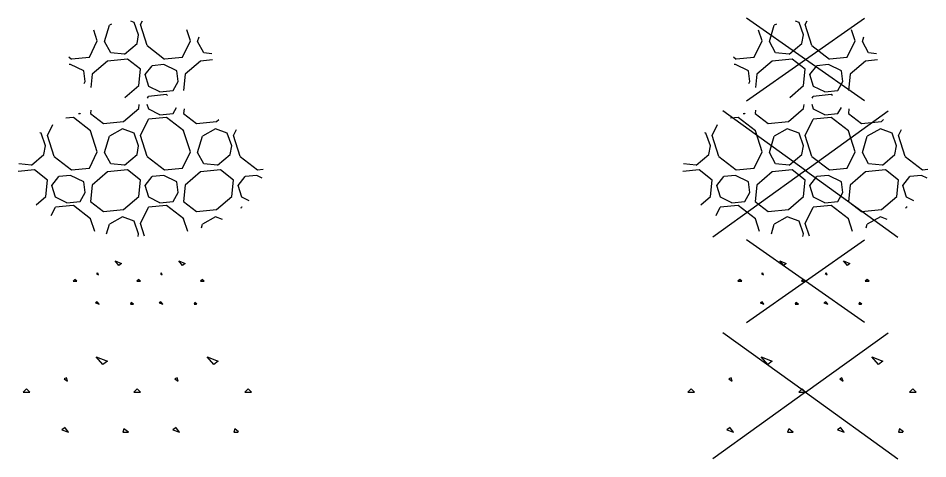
# Model space of a CAD drawing. Header units: metres. Extents: x 3187 to 3249, y 2220 to 2393.
# Drawn here: x 3187.5 to 3195.71, y 2335.25 to 2339.23 of the extents above; entities that cross this region are included whole.
import ezdxf
from ezdxf.enums import TextEntityAlignment as Align

# ---------------------------------------------------------------- set-up
doc = ezdxf.new("R2010")
doc.units = ezdxf.units.M
doc.layers.add('V-WE-VH-OPENVERHARDING_STRAATBAKSTEEN-S', color=90, linetype='Continuous', lineweight=25)
doc.styles.add('NLCS-ISO', font='NLCS-ISO.ttf')

# ---------------------------------------------------------------- blocks, each defined once
blk = doc.blocks.new('SVH-HALFVERHARDING_02-SO')
for p, q in [((-1.701, 1.248), (-2.001, 1.598)), ((-2, 1.599), (-1.5, 1.399)), ((-1.5, 1.4), (-1.7, 1.25)), ((3.299, 1.248), (2.999, 1.598)), ((3, 1.599), (3.5, 1.399)), ((3.5, 1.4), (3.3, 1.25)), ((-3.35, 0.651), (-3.45, 0.601)), ((-3.45, 0.6), (-3.3, 0.5)), ((-3.3, 0.501), (-3.35, 0.651)), ((1.65, 0.651), (1.55, 0.601)), ((1.55, 0.6), (1.7, 0.5)), ((1.7, 0.501), (1.65, 0.651)), ((-5.15, 0.15), (-5.3, 0)), ((-5.3, 0), (-5, 0)), ((-4.999, 0), (-5.149, 0.15)), ((-0.15, 0.15), (-0.3, 0)), ((-0.3, 0), (0, 0)), ((0.001, 0), (-0.149, 0.15)), ((4.85, 0.15), (4.7, 0)), ((4.7, 0), (5, 0)), ((5.001, 0), (4.851, 0.15)), ((-3.4, -1.599), (-3.55, -1.699)), ((-3.25, -1.8), (-3.4, -1.6)), ((1.6, -1.599), (1.45, -1.699)), ((1.75, -1.8), (1.6, -1.6)), ((-3.549, -1.699), (-3.249, -1.799)), ((-0.75, -1.65), (-0.8, -1.8)), ((-0.8, -1.8), (-0.55, -1.8)), ((-0.55, -1.8), (-0.75, -1.65)), ((1.451, -1.699), (1.751, -1.799)), ((4.25, -1.65), (4.2, -1.8)), ((4.2, -1.8), (4.399, -1.8)), ((4.425, -1.781), (4.25, -1.65))]:
    blk.add_line(p, q)
at = {"style": 'NLCS-ISO', "flags": 1}
blk.add_attdef('FUNCTIE', text='', height=1.8, dxfattribs=at).set_placement((0, -3.975), align=Align.TOP_CENTER)
blk = doc.blocks.new('SVH-HALFVERHARDING_02_KL-SO')
for p, q in [((-0.978, 0.718), (-1.151, 0.919)), ((-1.15, 0.919), (-0.863, 0.804)), ((1.897, 0.718), (1.724, 0.919)), ((1.725, 0.919), (2.012, 0.804)), ((-0.863, 0.805), (-0.978, 0.719)), ((2.012, 0.805), (1.897, 0.719)), ((-2.961, 0.086), (-3.048, 0)), ((-3.047, 0), (-2.875, 0)), ((-2.875, 0), (-2.961, 0.086)), ((-1.926, 0.374), (-1.984, 0.345)), ((-1.984, 0.345), (-1.898, 0.287)), ((-1.897, 0.288), (-1.926, 0.374)), ((-0.086, 0.086), (-0.173, 0)), ((-0.172, 0), (0, 0)), ((0, 0), (-0.086, 0.086)), ((0.949, 0.374), (0.891, 0.345)), ((0.891, 0.345), (0.977, 0.287)), ((0.978, 0.288), (0.949, 0.374)), ((2.789, 0.086), (2.702, 0)), ((2.703, 0), (2.875, 0)), ((2.875, 0), (2.789, 0.086)), ((-1.955, -0.92), (-2.041, -0.977)), ((-2.041, -0.977), (-1.868, -1.035)), ((-1.869, -1.035), (-1.955, -0.92)), ((-0.431, -0.949), (-0.46, -1.035)), ((-0.46, -1.035), (-0.316, -1.035)), ((-0.316, -1.035), (-0.431, -0.949)), ((0.92, -0.92), (0.834, -0.977)), ((0.834, -0.977), (1.007, -1.035)), ((1.006, -1.035), (0.92, -0.92)), ((2.444, -0.949), (2.415, -1.035)), ((2.415, -1.035), (2.529, -1.035)), ((2.544, -1.024), (2.444, -0.949))]:
    blk.add_line(p, q)
at = {"style": 'NLCS-ISO'}
blk.add_attdef('KLEUR', text='', height=1.8, dxfattribs=at).set_placement((4.25, 0), align=Align.MIDDLE_LEFT)
at = {"style": 'NLCS-ISO', "flags": 1}
blk.add_attdef('FUNCTIE', text='', height=1.8, dxfattribs=at).set_placement((0, -2.75), align=Align.TOP_CENTER)
blk = doc.blocks.new('SVH-HALFVERHARDING_GRIND_01-SO')
for p, q in [((-0.078, 2.795), (-0.06, 2.975)), ((0.364, 2.755), (0.299, 2.971)), ((-2.81, 2.561), (-2.73, 2.57)), ((-2.73, 2.57), (-2.719, 2.59)), ((-2.246, 2.718), (-2.261, 2.569)), ((-2.26, 2.568), (-1.673, 2.111)), ((-0.769, 2.205), (-0.078, 2.795)), ((0.874, 2.505), (0.364, 2.755)), ((0.875, 2.505), (1.47, 2.57)), ((1.47, 2.57), (1.624, 2.844)), ((1.961, 2.781), (1.939, 2.569)), ((1.94, 2.568), (2.526, 2.111)), ((-4.204, 1.574), (-3.96, 2.074)), ((-3.036, 2.391), (-3.376, 2.355)), ((-2.256, 1.78), (-3.034, 2.386)), ((-1.674, 2.111), (-0.769, 2.205)), ((-0.004, 1.574), (0.352, 2.306)), ((1.164, 2.391), (0.353, 2.306)), ((1.944, 1.78), (1.166, 2.386)), ((2.526, 2.111), (3.43, 2.205)), ((3.43, 2.205), (3.529, 2.289)), ((-4.488, 1.673), (-4.542, 1.694)), ((-4.288, 1.11), (-4.488, 1.673)), ((-1.955, 0.842), (-2.258, 1.785)), ((-0.817, 1.871), (-1.407, 1.547)), ((-0.288, 1.673), (-0.817, 1.871)), ((-0.088, 1.11), (-0.288, 1.673)), ((2.245, 0.842), (1.942, 1.785)), ((3.383, 1.871), (2.793, 1.547)), ((3.912, 1.673), (3.383, 1.871)), ((4.112, 1.11), (3.912, 1.673)), ((4.196, 1.574), (4.33, 1.848)), ((-3.902, 0.634), (-4.204, 1.575)), ((-1.627, 0.808), (-1.407, 1.547)), ((0.298, 0.634), (-0.004, 1.575)), ((2.573, 0.808), (2.793, 1.547)), ((4.498, 0.634), (4.196, 1.575)), ((-4.361, 0.719), (-4.288, 1.11)), ((-2.312, 0.108), (-1.955, 0.842)), ((-0.161, 0.719), (-0.088, 1.11)), ((1.888, 0.108), (2.245, 0.842)), ((4.039, 0.719), (4.112, 1.11)), ((-4.927, 0.236), (-4.361, 0.719)), ((-3.902, 0.634), (-3.119, 0.024)), ((-1.35, 0.3), (-1.627, 0.808)), ((-0.727, 0.236), (-0.161, 0.719)), ((0.298, 0.634), (1.081, 0.024)), ((2.85, 0.3), (2.573, 0.808)), ((3.473, 0.236), (4.039, 0.719)), ((4.498, 0.634), (5.281, 0.024)), ((-4.791, 0.024), (-5.524, -0.052)), ((-4.927, 0.237), (-5.498, 0.295)), ((-4.204, -0.433), (-4.79, 0.024)), ((-3.119, 0.025), (-2.312, 0.108)), ((-0.591, 0.024), (-1.495, -0.07)), ((-0.727, 0.237), (-1.35, 0.301)), ((-0.004, -0.433), (-0.591, 0.024)), ((1.081, 0.025), (1.888, 0.108)), ((3.609, 0.024), (2.705, -0.07)), ((3.473, 0.237), (2.85, 0.301)), ((4.196, -0.433), (3.609, 0.024)), ((5.281, 0.025), (5.524, 0.05)), ((-4, -0.673), (-3.684, -0.279)), ((-3.158, -0.222), (-3.684, -0.279)), ((-2.564, -0.513), (-3.159, -0.222)), ((-1.495, -0.07), (-2.187, -0.66)), ((0.2, -0.673), (0.516, -0.279)), ((1.041, -0.222), (0.516, -0.279)), ((1.636, -0.513), (1.041, -0.222)), ((2.705, -0.07), (2.013, -0.66)), ((4.4, -0.673), (4.716, -0.279)), ((5.241, -0.222), (4.716, -0.279)), ((5.488, -0.343), (5.241, -0.222)), ((-4.278, -1.172), (-4.204, -0.432)), ((-3.835, -1.212), (-4, -0.673)), ((-2.503, -0.995), (-2.564, -0.513)), ((-2.187, -0.659), (-2.261, -1.399)), ((-0.078, -1.172), (-0.004, -0.432)), ((0.364, -1.212), (0.2, -0.673)), ((1.697, -0.995), (1.636, -0.513)), ((2.013, -0.659), (1.939, -1.399)), ((4.122, -1.172), (4.196, -0.432)), ((4.564, -1.212), (4.4, -0.673)), ((-4.718, -1.548), (-4.278, -1.172)), ((-3.326, -1.463), (-3.836, -1.212)), ((-2.73, -1.397), (-2.503, -0.995)), ((-0.769, -1.762), (-0.078, -1.172)), ((0.874, -1.463), (0.364, -1.212)), ((1.47, -1.397), (1.697, -0.995)), ((3.43, -1.762), (4.122, -1.172)), ((4.898, -1.376), (4.564, -1.212)), ((-3.036, -1.577), (-3.847, -1.662)), ((-3.325, -1.463), (-2.73, -1.397)), ((-2.256, -2.187), (-3.034, -1.582)), ((-2.26, -1.4), (-1.673, -1.856)), ((1.164, -1.577), (0.353, -1.662)), ((0.875, -1.463), (1.47, -1.397)), ((1.944, -2.187), (1.166, -1.582)), ((1.94, -1.4), (2.526, -1.856)), ((-4.029, -2.035), (-3.847, -1.662)), ((-1.674, -1.856), (-0.769, -1.762)), ((-0.004, -2.393), (0.352, -1.662)), ((2.526, -1.856), (3.43, -1.762)), ((4.533, -1.7), (4.552, -1.662)), ((4.587, -1.658), (4.553, -1.662)), ((-2.073, -2.758), (-2.258, -2.183)), ((-1.537, -2.858), (-1.407, -2.42)), ((-0.817, -2.097), (-1.407, -2.42)), ((-0.288, -2.294), (-0.817, -2.097)), ((-0.088, -2.858), (-0.288, -2.294)), ((0.181, -2.97), (-0.004, -2.393)), ((2.125, -2.754), (1.942, -2.183)), ((2.741, -2.595), (2.793, -2.42)), ((3.383, -2.097), (2.793, -2.42)), ((3.693, -2.213), (3.383, -2.097)), ((-0.109, -2.974), (-0.088, -2.858))]:
    blk.add_line(p, q)
at = {"style": 'NLCS-ISO'}
blk.add_attdef('KLEUR', text='', height=1.8, dxfattribs=at).set_placement((6.525, 0), align=Align.MIDDLE_LEFT)
at = {"style": 'NLCS-ISO', "flags": 1}
blk.add_attdef('FUNCTIE', text='', height=1.8, dxfattribs=at).set_placement((0, -3.975), align=Align.TOP_CENTER)
blk = doc.blocks.new('SVH-HALFVERHARDING_GRIND_01_KL-SO')
for p, q in [((-0.288, 1.673), (-0.448, 1.733)), ((-0.088, 1.11), (-0.288, 1.673)), ((-0.004, 1.574), (0.081, 1.749)), ((-1.955, 0.842), (-2.112, 1.33)), ((-1.627, 0.808), (-1.407, 1.547)), ((-1.309, 1.601), (-1.407, 1.547)), ((0.298, 0.634), (-0.004, 1.575)), ((2.245, 0.842), (2.084, 1.342)), ((-2.312, 0.108), (-1.955, 0.842)), ((-0.161, 0.719), (-0.088, 1.11)), ((1.888, 0.108), (2.245, 0.842)), ((2.573, 0.808), (2.637, 1.022)), ((-1.35, 0.3), (-1.627, 0.808)), ((-0.727, 0.236), (-0.161, 0.719)), ((0.298, 0.634), (1.081, 0.024)), ((2.85, 0.3), (2.573, 0.808)), ((-3.241, 0.12), (-3.119, 0.024)), ((-3.119, 0.025), (-2.312, 0.108)), ((-0.591, 0.024), (-1.495, -0.07)), ((-0.727, 0.237), (-1.35, 0.301)), ((-0.004, -0.433), (-0.591, 0.024)), ((1.081, 0.025), (1.888, 0.108)), ((3.213, 0.263), (2.85, 0.301)), ((-3.158, -0.222), (-3.221, -0.229)), ((-2.564, -0.513), (-3.159, -0.222)), ((-1.495, -0.07), (-2.187, -0.66)), ((0.2, -0.673), (0.516, -0.279)), ((1.041, -0.222), (0.516, -0.279)), ((1.636, -0.513), (1.041, -0.222)), ((2.705, -0.07), (2.013, -0.66)), ((3.249, -0.013), (2.705, -0.07)), ((-2.503, -0.995), (-2.564, -0.513)), ((-2.187, -0.659), (-2.247, -1.264)), ((-0.078, -1.172), (-0.004, -0.432)), ((0.364, -1.212), (0.2, -0.673)), ((1.697, -0.995), (1.636, -0.513)), ((2.013, -0.659), (1.939, -1.399)), ((-2.552, -1.083), (-2.503, -0.995)), ((-0.705, -1.708), (-0.078, -1.172)), ((0.874, -1.463), (0.364, -1.212)), ((1.47, -1.397), (1.697, -0.995)), ((1.164, -1.577), (0.353, -1.662)), ((0.875, -1.463), (1.47, -1.397)), ((1.218, -1.622), (1.166, -1.582)), ((1.94, -1.4), (1.943, -1.403)), ((0.313, -1.742), (0.352, -1.662))]:
    blk.add_line(p, q)
at = {"style": 'NLCS-ISO'}
blk.add_attdef('KLEUR', text='', height=1.8, dxfattribs=at).set_placement((3.953, -0.204), align=Align.MIDDLE_LEFT)
at = {"style": 'NLCS-ISO', "flags": 1}
blk.add_attdef('FUNCTIE', text='', height=1.8, dxfattribs=at).set_placement((-0.297, -2.954), align=Align.TOP_CENTER)
blk = doc.blocks.new('V-SVH-HALFVERHARDING_02-SO')
for p, q in [((0, 0), (-3.728, 2.684)), ((0, 0), (3.728, 2.684)), ((-1.701, 1.248), (-2.001, 1.598)), ((-2, 1.599), (-1.5, 1.399)), ((-1.5, 1.4), (-1.7, 1.25)), ((3.299, 1.248), (2.999, 1.598)), ((3, 1.599), (3.5, 1.399)), ((3.5, 1.4), (3.3, 1.25)), ((-3.35, 0.651), (-3.45, 0.601)), ((-3.45, 0.6), (-3.3, 0.5)), ((-3.3, 0.501), (-3.35, 0.651)), ((1.65, 0.651), (1.55, 0.601)), ((1.55, 0.6), (1.7, 0.5)), ((1.7, 0.501), (1.65, 0.651)), ((-5.15, 0.15), (-5.3, 0)), ((-5.3, 0), (-5, 0)), ((-4.999, 0), (-5.149, 0.15)), ((0, 0), (-4.172, -3.003)), ((-0.15, 0.15), (-0.3, 0)), ((-0.3, 0), (0, 0)), ((0.001, 0), (-0.149, 0.15)), ((4.85, 0.15), (4.7, 0)), ((4.7, 0), (5, 0)), ((5.001, 0), (4.851, 0.15)), ((0, 0), (4.172, -3.003)), ((-3.4, -1.599), (-3.55, -1.699)), ((-3.25, -1.8), (-3.4, -1.6)), ((1.6, -1.599), (1.45, -1.699)), ((1.75, -1.8), (1.6, -1.6)), ((-3.549, -1.699), (-3.249, -1.799)), ((-0.75, -1.65), (-0.8, -1.8)), ((-0.8, -1.8), (-0.55, -1.8)), ((-0.55, -1.8), (-0.75, -1.65)), ((1.451, -1.699), (1.751, -1.799)), ((4.25, -1.65), (4.2, -1.8)), ((4.2, -1.8), (4.399, -1.8)), ((4.425, -1.781), (4.25, -1.65))]:
    blk.add_line(p, q)
at = {"style": 'NLCS-ISO', "flags": 1}
blk.add_attdef('FUNCTIE', text='', height=1.8, dxfattribs=at).set_placement((0, -3.975), align=Align.TOP_CENTER)
blk = doc.blocks.new('V-SVH-HALFVERHARDING_02_KL-SO')
for p, q in [((-2.662, -1.864), (2.662, 1.864)), ((2.662, -1.864), (-2.662, 1.864)), ((-0.978, 0.718), (-1.151, 0.919)), ((-1.15, 0.919), (-0.863, 0.804)), ((1.897, 0.718), (1.724, 0.919)), ((1.725, 0.919), (2.012, 0.804)), ((-0.863, 0.805), (-0.978, 0.719)), ((2.012, 0.805), (1.897, 0.719)), ((-2.961, 0.086), (-3.048, 0)), ((-3.047, 0), (-2.875, 0)), ((-2.875, 0), (-2.961, 0.086)), ((-1.926, 0.374), (-1.984, 0.345)), ((-1.984, 0.345), (-1.898, 0.287)), ((-1.897, 0.288), (-1.926, 0.374)), ((-0.086, 0.086), (-0.173, 0)), ((-0.172, 0), (0, 0)), ((0, 0), (-0.086, 0.086)), ((0.949, 0.374), (0.891, 0.345)), ((0.891, 0.345), (0.977, 0.287)), ((0.978, 0.288), (0.949, 0.374)), ((2.789, 0.086), (2.702, 0)), ((2.703, 0), (2.875, 0)), ((2.875, 0), (2.789, 0.086)), ((-1.955, -0.92), (-2.041, -0.977)), ((-2.041, -0.977), (-1.868, -1.035)), ((-1.869, -1.035), (-1.955, -0.92)), ((-0.431, -0.949), (-0.46, -1.035)), ((-0.46, -1.035), (-0.316, -1.035)), ((-0.316, -1.035), (-0.431, -0.949)), ((0.92, -0.92), (0.834, -0.977)), ((0.834, -0.977), (1.007, -1.035)), ((1.006, -1.035), (0.92, -0.92)), ((2.444, -0.949), (2.415, -1.035)), ((2.415, -1.035), (2.529, -1.035)), ((2.544, -1.024), (2.444, -0.949))]:
    blk.add_line(p, q)
at = {"style": 'NLCS-ISO'}
blk.add_attdef('KLEUR', text='', height=1.8, dxfattribs=at).set_placement((4.25, 0), align=Align.MIDDLE_LEFT)
at = {"style": 'NLCS-ISO', "flags": 1}
blk.add_attdef('FUNCTIE', text='', height=1.8, dxfattribs=at).set_placement((0, -2.75), align=Align.TOP_CENTER)
blk = doc.blocks.new('V-SVH-HALFVERHARDING_GRIND_01-SO')
for p, q in [((-0.078, 2.795), (-0.06, 2.975)), ((0.364, 2.755), (0.299, 2.971)), ((0, 0), (-3.728, 2.684)), ((-2.81, 2.561), (-2.73, 2.57)), ((-2.73, 2.57), (-2.719, 2.59)), ((-2.246, 2.718), (-2.261, 2.569)), ((-2.26, 2.568), (-1.673, 2.111)), ((-0.769, 2.205), (-0.078, 2.795)), ((0, 0), (3.728, 2.684)), ((0.874, 2.505), (0.364, 2.755)), ((0.875, 2.505), (1.47, 2.57)), ((1.47, 2.57), (1.624, 2.844)), ((1.961, 2.781), (1.939, 2.569)), ((1.94, 2.568), (2.526, 2.111)), ((-4.204, 1.574), (-3.96, 2.074)), ((-3.036, 2.391), (-3.376, 2.355)), ((-2.256, 1.78), (-3.034, 2.386)), ((-1.674, 2.111), (-0.769, 2.205)), ((-0.004, 1.574), (0.352, 2.306)), ((1.164, 2.391), (0.353, 2.306)), ((1.944, 1.78), (1.166, 2.386)), ((2.526, 2.111), (3.43, 2.205)), ((3.43, 2.205), (3.529, 2.289)), ((-4.488, 1.673), (-4.542, 1.694)), ((-4.288, 1.11), (-4.488, 1.673)), ((-1.955, 0.842), (-2.258, 1.785)), ((-0.817, 1.871), (-1.407, 1.547)), ((-0.288, 1.673), (-0.817, 1.871)), ((-0.088, 1.11), (-0.288, 1.673)), ((2.245, 0.842), (1.942, 1.785)), ((3.383, 1.871), (2.793, 1.547)), ((3.912, 1.673), (3.383, 1.871)), ((4.112, 1.11), (3.912, 1.673)), ((4.196, 1.574), (4.33, 1.848)), ((-3.902, 0.634), (-4.204, 1.575)), ((-1.627, 0.808), (-1.407, 1.547)), ((0.298, 0.634), (-0.004, 1.575)), ((2.573, 0.808), (2.793, 1.547)), ((4.498, 0.634), (4.196, 1.575)), ((-4.361, 0.719), (-4.288, 1.11)), ((-2.312, 0.108), (-1.955, 0.842)), ((-0.161, 0.719), (-0.088, 1.11)), ((1.888, 0.108), (2.245, 0.842)), ((4.039, 0.719), (4.112, 1.11)), ((-4.927, 0.236), (-4.361, 0.719)), ((-3.902, 0.634), (-3.119, 0.024)), ((-1.35, 0.3), (-1.627, 0.808)), ((-0.727, 0.236), (-0.161, 0.719)), ((0.298, 0.634), (1.081, 0.024)), ((2.85, 0.3), (2.573, 0.808)), ((3.473, 0.236), (4.039, 0.719)), ((4.498, 0.634), (5.281, 0.024)), ((-4.791, 0.024), (-5.524, -0.052)), ((-4.927, 0.237), (-5.498, 0.295)), ((-4.204, -0.433), (-4.79, 0.024)), ((0, 0), (-4.172, -3.003)), ((-3.119, 0.025), (-2.312, 0.108)), ((-0.591, 0.024), (-1.495, -0.07)), ((-0.727, 0.237), (-1.35, 0.301)), ((-0.004, -0.433), (-0.591, 0.024)), ((1.081, 0.025), (1.888, 0.108)), ((3.609, 0.024), (2.705, -0.07)), ((3.473, 0.237), (2.85, 0.301)), ((4.196, -0.433), (3.609, 0.024)), ((5.281, 0.025), (5.524, 0.05)), ((-4, -0.673), (-3.684, -0.279)), ((-3.158, -0.222), (-3.684, -0.279)), ((-2.564, -0.513), (-3.159, -0.222)), ((-1.495, -0.07), (-2.187, -0.66)), ((0, 0), (4.172, -3.003)), ((0.2, -0.673), (0.516, -0.279)), ((1.041, -0.222), (0.516, -0.279)), ((1.636, -0.513), (1.041, -0.222)), ((2.705, -0.07), (2.013, -0.66)), ((4.4, -0.673), (4.716, -0.279)), ((5.241, -0.222), (4.716, -0.279)), ((5.488, -0.343), (5.241, -0.222)), ((-4.278, -1.172), (-4.204, -0.432)), ((-3.835, -1.212), (-4, -0.673)), ((-2.503, -0.995), (-2.564, -0.513)), ((-2.187, -0.659), (-2.261, -1.399)), ((-0.078, -1.172), (-0.004, -0.432)), ((0.364, -1.212), (0.2, -0.673)), ((1.697, -0.995), (1.636, -0.513)), ((2.013, -0.659), (1.939, -1.399)), ((4.122, -1.172), (4.196, -0.432)), ((4.564, -1.212), (4.4, -0.673)), ((-4.718, -1.548), (-4.278, -1.172)), ((-3.326, -1.463), (-3.836, -1.212)), ((-2.73, -1.397), (-2.503, -0.995)), ((-0.769, -1.762), (-0.078, -1.172)), ((0.874, -1.463), (0.364, -1.212)), ((1.47, -1.397), (1.697, -0.995)), ((3.43, -1.762), (4.122, -1.172)), ((4.898, -1.376), (4.564, -1.212)), ((-3.036, -1.577), (-3.847, -1.662)), ((-3.325, -1.463), (-2.73, -1.397)), ((-2.256, -2.187), (-3.034, -1.582)), ((-2.26, -1.4), (-1.673, -1.856)), ((1.164, -1.577), (0.353, -1.662)), ((0.875, -1.463), (1.47, -1.397)), ((1.944, -2.187), (1.166, -1.582)), ((1.94, -1.4), (2.526, -1.856)), ((-4.029, -2.035), (-3.847, -1.662)), ((-1.674, -1.856), (-0.769, -1.762)), ((-0.004, -2.393), (0.352, -1.662)), ((2.526, -1.856), (3.43, -1.762)), ((4.533, -1.7), (4.552, -1.662)), ((4.587, -1.658), (4.553, -1.662)), ((-2.073, -2.758), (-2.258, -2.183)), ((-1.537, -2.858), (-1.407, -2.42)), ((-0.817, -2.097), (-1.407, -2.42)), ((-0.288, -2.294), (-0.817, -2.097)), ((-0.088, -2.858), (-0.288, -2.294)), ((0.181, -2.97), (-0.004, -2.393)), ((2.125, -2.754), (1.942, -2.183)), ((2.741, -2.595), (2.793, -2.42)), ((3.383, -2.097), (2.793, -2.42)), ((3.693, -2.213), (3.383, -2.097)), ((-0.109, -2.974), (-0.088, -2.858))]:
    blk.add_line(p, q)
at = {"style": 'NLCS-ISO'}
blk.add_attdef('KLEUR', text='', height=1.8, dxfattribs=at).set_placement((6.525, 0), align=Align.MIDDLE_LEFT)
at = {"style": 'NLCS-ISO', "flags": 1}
blk.add_attdef('FUNCTIE', text='', height=1.8, dxfattribs=at).set_placement((0, -3.975), align=Align.TOP_CENTER)
blk = doc.blocks.new('V-SVH-HALFVERHARDING_GRIND_01_KL-SO')
for p, q in [((-2.662, -1.864), (2.662, 1.864)), ((2.662, -1.864), (-2.662, 1.864)), ((-0.288, 1.673), (-0.448, 1.733)), ((-0.088, 1.11), (-0.288, 1.673)), ((-0.004, 1.574), (0.081, 1.749)), ((-1.955, 0.842), (-2.112, 1.33)), ((-1.627, 0.808), (-1.407, 1.547)), ((-1.309, 1.601), (-1.407, 1.547)), ((0.298, 0.634), (-0.004, 1.575)), ((2.245, 0.842), (2.084, 1.342)), ((-2.312, 0.108), (-1.955, 0.842)), ((-0.161, 0.719), (-0.088, 1.11)), ((1.888, 0.108), (2.245, 0.842)), ((2.573, 0.808), (2.637, 1.022)), ((-1.35, 0.3), (-1.627, 0.808)), ((-0.727, 0.236), (-0.161, 0.719)), ((0.298, 0.634), (1.081, 0.024)), ((2.85, 0.3), (2.573, 0.808)), ((-3.241, 0.12), (-3.119, 0.024)), ((-3.119, 0.025), (-2.312, 0.108)), ((-0.591, 0.024), (-1.495, -0.07)), ((-0.727, 0.237), (-1.35, 0.301)), ((-0.004, -0.433), (-0.591, 0.024)), ((1.081, 0.025), (1.888, 0.108)), ((3.213, 0.263), (2.85, 0.301)), ((-3.158, -0.222), (-3.221, -0.229)), ((-2.564, -0.513), (-3.159, -0.222)), ((-1.495, -0.07), (-2.187, -0.66)), ((0.2, -0.673), (0.516, -0.279)), ((1.041, -0.222), (0.516, -0.279)), ((1.636, -0.513), (1.041, -0.222)), ((2.705, -0.07), (2.013, -0.66)), ((3.249, -0.013), (2.705, -0.07)), ((-2.503, -0.995), (-2.564, -0.513)), ((-2.187, -0.659), (-2.247, -1.264)), ((-0.078, -1.172), (-0.004, -0.432)), ((0.364, -1.212), (0.2, -0.673)), ((1.697, -0.995), (1.636, -0.513)), ((2.013, -0.659), (1.939, -1.399)), ((-2.552, -1.083), (-2.503, -0.995)), ((-0.705, -1.708), (-0.078, -1.172)), ((0.874, -1.463), (0.364, -1.212)), ((1.47, -1.397), (1.697, -0.995)), ((1.164, -1.577), (0.353, -1.662)), ((0.875, -1.463), (1.47, -1.397)), ((1.218, -1.622), (1.166, -1.582)), ((1.94, -1.4), (1.943, -1.403)), ((0.313, -1.742), (0.352, -1.662))]:
    blk.add_line(p, q)
at = {"style": 'NLCS-ISO'}
blk.add_attdef('KLEUR', text='', height=1.8, dxfattribs=at).set_placement((3.953, -0.204), align=Align.MIDDLE_LEFT)
at = {"style": 'NLCS-ISO', "flags": 1}
blk.add_attdef('FUNCTIE', text='', height=1.8, dxfattribs=at).set_placement((-0.297, -2.954), align=Align.TOP_CENTER)

msp = doc.modelspace()

# ---------------------------------------------------------------- block references
at = {"layer": 'V-WE-VH-OPENVERHARDING_STRAATBAKSTEEN-S', "xscale": 0.2, "yscale": 0.2, "zscale": 0.2}
for name, p in [('SVH-HALFVERHARDING_GRIND_01_KL-SO', (3188.6077, 2338.8529)), ('V-SVH-HALFVERHARDING_GRIND_01_KL-SO', (3194.6077, 2338.8529)), ('SVH-HALFVERHARDING_GRIND_01-SO', (3188.6077, 2337.8529)), ('V-SVH-HALFVERHARDING_GRIND_01-SO', (3194.6077, 2337.8529)), ('V-SVH-HALFVERHARDING_02_KL-SO', (3194.6077, 2336.8529)), ('SVH-HALFVERHARDING_02_KL-SO', (3188.6077, 2336.8529)), ('V-SVH-HALFVERHARDING_02-SO', (3194.6077, 2335.8529)), ('SVH-HALFVERHARDING_02-SO', (3188.6077, 2335.8529))]:
    msp.add_blockref(name, p, dxfattribs=at)

doc.saveas('drawing.dxf')
